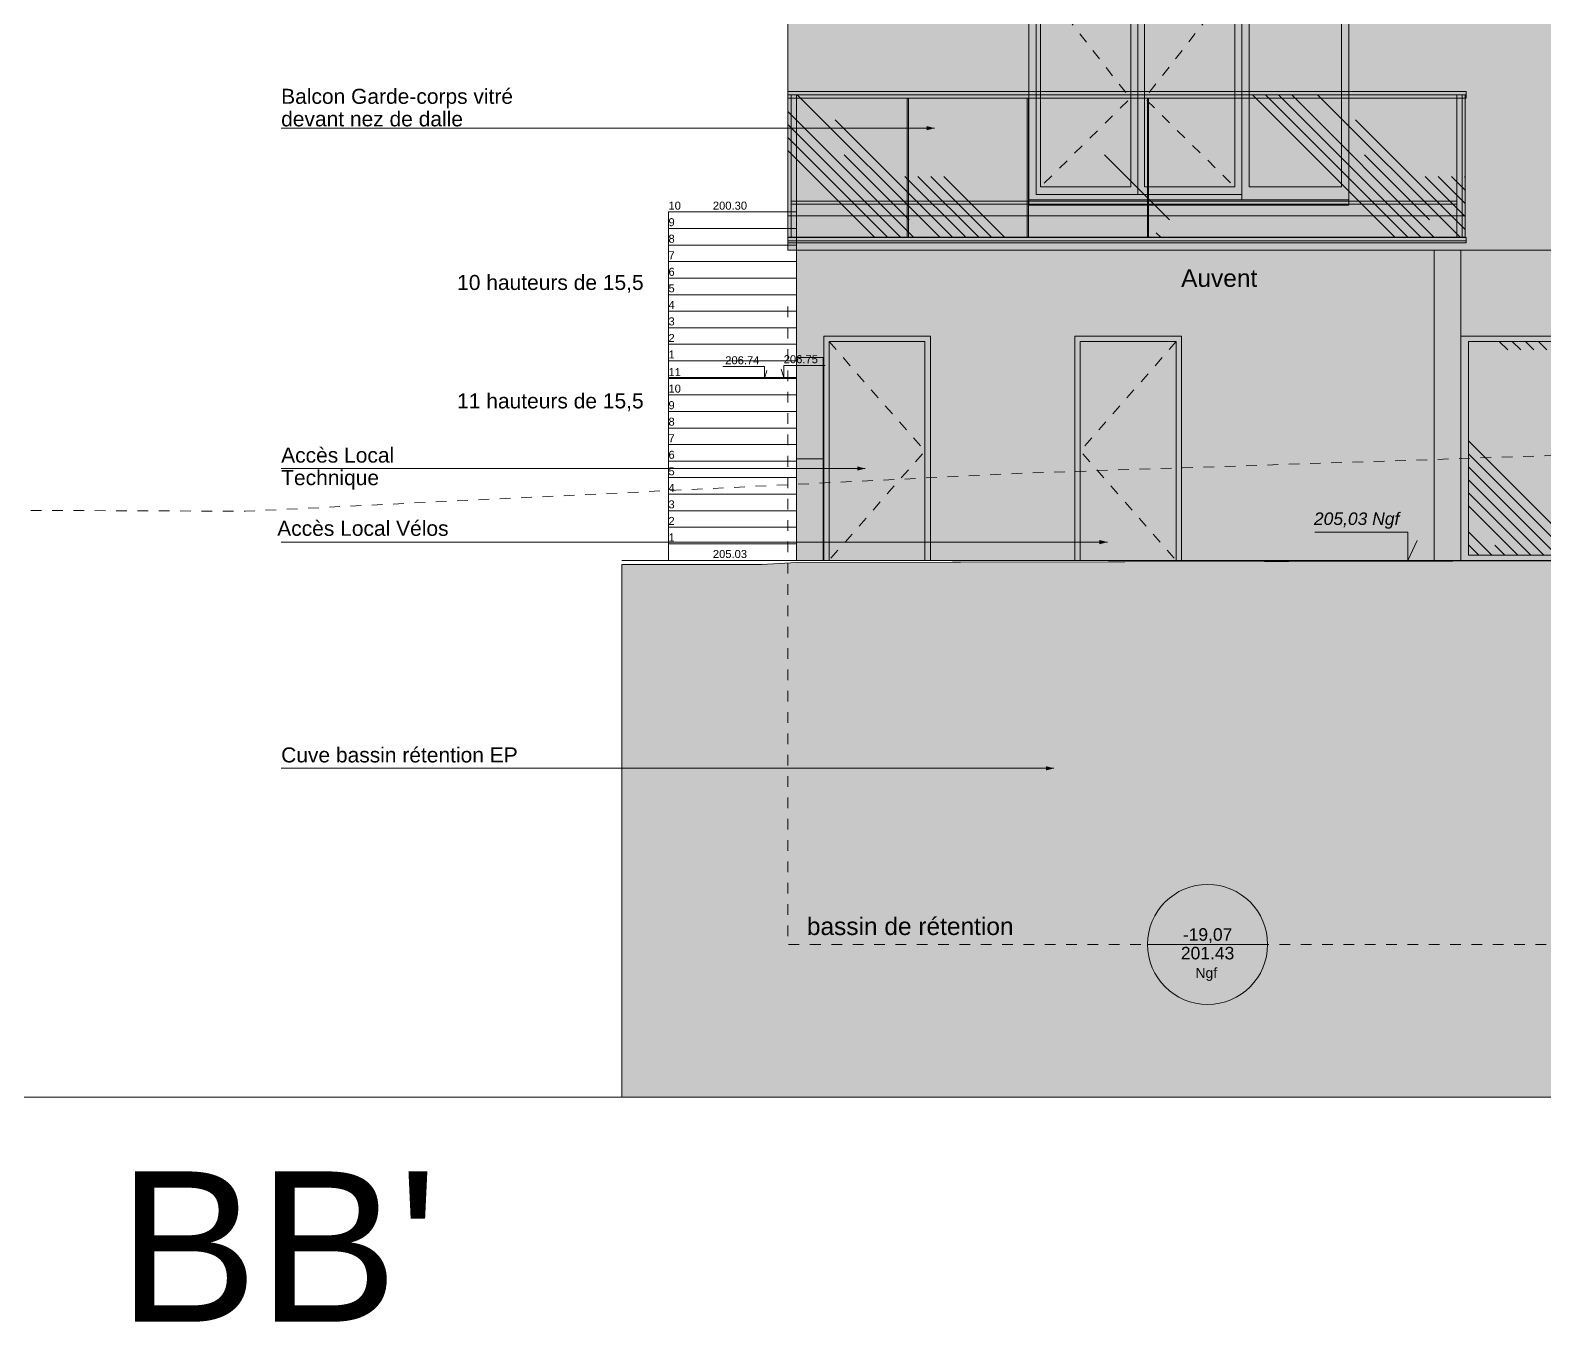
# Model space of a CAD drawing. Header units: metres. Extents: x 1838950 to 1842843, y 5171318 to 5174224.
# Drawn here: x 1840924.51 to 1840938.7, y 5171505.67 to 5171517.78 of the extents above; entities that cross this region are included whole.
import ezdxf

# ---------------------------------------------------------------- set-up
doc = ezdxf.new("R2010")
doc.units = ezdxf.units.M
doc.header["$LTSCALE"] = 0.0254
for name, pattern in [('ISO-03', [1.5, 0.6, -0.9]), ('Style de ligne -1', [0.83328, 0.41656, -0.41672]), ('Style de ligne -2', [1.3888500000000001, 0.97214, -0.4167100000000001]), ('VW-01', [0.41656, 0.20828, -0.20828])]:
    doc.linetypes.add(name, pattern=pattern)
doc.layers.get('0').update_dxf_attribs({"lineweight": 18})
for name, color, linetype, lineweight in [('00 CHAZAL INVISIBLE ARCHI', 7, 'Continuous', 5), ('B BATI-sol', 7, 'Continuous', 13), ('B GÈnÈral_Hatch', 7, 'Continuous', 5), ('B Général', 7, 'Continuous', 5), ('C ANNOTATIONS-cotation', 7, 'Continuous', 5), ('C ANNOTATIONS-niveaux', 7, 'Continuous', 5), ('C ANNOTATIONS-prestations', 7, 'Continuous', 5), ('C ANNOTATIONS-texte', 7, 'Continuous', 5)]:
    doc.layers.add(name, color=color, linetype=linetype, lineweight=lineweight)
doc.styles.add('Arial', font='arial.ttf')
doc.styles.add('Arial (italic)', font='')
doc.styles.get('Arial (italic)').set_extended_font_data('Arial', italic=True)
pattern_1 = [(-135, (0, 0), (2.4384, 0), [3.448418350490555, -3.448418350490555]), (-135, (0, 0.12192), (2.4384, 0), [4.176793274481169, -2.72004342649994]), (-135, (0, 0.6095999999999999), (2.4384, 0), [3.448418350490555, -3.448418350490555]), (-135, (0, 0.73152), (2.4384, 0), [3.051505398349092, -3.845331302632017]), (-135, (0, 0.4876799999999999), (2.4384, 0), [0.8621045876226386, -0.8621045876226386]), (-135, (0, 0.85344), (2.4384, 0), [2.298945566993703, -4.597891133987406]), (-135, (0, 0.9753599999999999), (2.4384, 0), [2.298945566993703, -4.597891133987406]), (-135, (0, 1.09728), (2.4384, 0), [2.298945566993703, -4.597891133987406]), (-135, (0, 1.2192), (2.4384, 0), [2.298945566993703, -4.597891133987406]), (-135, (0, 0.36576), (2.4384, 0), [4.597891133987406, -2.298945566993703]), (-135, (0, 0.24384), (2.4384, 0), [5.003172247992726, -1.893664452988383])]

# ---------------------------------------------------------------- blocks, each defined once
blk = doc.blocks.new('Groupe-3-1-5')
at = {"layer": 'B Général', "color": 7, "linetype": 'Continuous', "lineweight": 5, "flags": 128}
blk.add_lwpolyline([(169.5100160154982, 22.96899999990812), (169.5856023735454, 22.94649268211718), (169.4747675973382, 22.94649268211718), (169.4747675973382, 22.55699999990977)], dxfattribs=at)
at = {"layer": 'C ANNOTATIONS-cotation', "color": 7, "linetype": 'Continuous', "lineweight": 5, "flags": 128}
for points in [[(169.5856023735454, 22.04649268211718), (169.5856023735454, 23.24649268211718), (169.7406023735454, 23.24649268211718), (169.7406023735454, 22.04649268211718)], [(169.7406023735454, 22.04649268211718), (169.7406023735454, 23.24649268211718), (169.8956023735454, 23.24649268211718), (169.8956023735454, 22.04649268211718)], [(169.8956023735454, 22.04649268211718), (169.8956023735454, 23.24649268211718), (170.0506023735454, 23.24649268211718), (170.0506023735454, 22.04649268211718)], [(170.0506023735454, 22.04649268211718), (170.0506023735454, 23.24649268211718), (170.2056023735454, 23.24649268211718), (170.2056023735454, 22.04649268211718)], [(170.2056023735454, 22.04649268211718), (170.2056023735454, 23.24649268211718), (170.3606023735454, 23.24649268211718), (170.3606023735454, 22.04649268211718)], [(170.3606023735454, 22.04649268211718), (170.3606023735454, 23.24649268211718), (170.5156023735454, 23.24649268211718), (170.5156023735454, 22.04649268211718)], [(170.5156023735454, 22.04649268211718), (170.5156023735454, 23.24649268211718), (170.6706023735453, 23.24649268211718), (170.6706023735453, 22.04649268211718)], [(170.6706023735453, 22.04649268211718), (170.6706023735453, 23.24649268211718), (170.8256023735453, 23.24649268211718), (170.8256023735453, 22.04649268211718)], [(170.8256023735453, 22.04649268211718), (170.8256023735453, 23.24649268211718), (170.9806023735453, 23.24649268211718), (170.9806023735453, 22.04649268211718)], [(170.9806023735453, 22.04649268211718), (170.9806023735453, 23.24649268211718), (171.1356023735453, 23.24649268211718), (171.1356023735453, 22.04649268211718)], [(171.1356023735453, 22.04649268211718), (171.1356023735453, 23.24649268211718), (171.2906023735453, 23.24649268211718), (171.2906023735453, 22.04649268211718)]]:
    blk.add_lwpolyline(points, close=True, dxfattribs=at)
at = {"layer": 'C ANNOTATIONS-cotation', "color": 7, "char_height": 0.07502220328282837, "attachment_point": 1, "rotation": 90, "line_spacing_factor": 0.9010090477581785, "style": 'Arial'}
for s, insert in [('206.74', (169.377791070823, 22.578335984632)), ('205.03', (171.1936258470302, 22.46238676251765)), ('11', (169.4886258470302, 22.04649268211718)), ('10', (169.6436258470302, 22.04649268211718)), ('9', (169.7986258470302, 22.04649268211718)), ('8', (169.9536258470302, 22.04649268211718)), ('7', (170.1086258470302, 22.04649268211718)), ('6', (170.2636258470302, 22.04649268211718)), ('5', (170.4186258470302, 22.04649268211718)), ('4', (170.5736258470302, 22.04649268211718)), ('3', (170.7286258470302, 22.04649268211718)), ('2', (170.8836258470302, 22.04649268211718)), ('1', (171.0386258470302, 22.04649268211718))]:
    blk.add_mtext(s, dxfattribs=dict(at, insert=insert))
blk = doc.blocks.new('Groupe-4-1-5')
at = {"layer": 'B Général', "color": 7, "linetype": 'Continuous', "lineweight": 5, "flags": 128}
blk.add_lwpolyline([(169.5000160154982, 23.10417376878462), (169.5756023735453, 23.12668108657556), (169.4647675973382, 23.12668108657556), (169.4647675973382, 23.51617376878299)], dxfattribs=at)
at = {"layer": 'C ANNOTATIONS-cotation', "color": 7, "linetype": 'Continuous', "lineweight": 5, "flags": 128}
for points in [[(168.0256023735454, 22.04649268211718), (168.0256023735454, 23.24649268211718), (168.1806023735454, 23.24649268211718), (168.1806023735454, 22.04649268211718)], [(168.1806023735454, 22.04649268211718), (168.1806023735454, 23.24649268211718), (168.3356023735454, 23.24649268211718), (168.3356023735454, 22.04649268211718)], [(168.3356023735454, 22.04649268211718), (168.3356023735454, 23.24649268211718), (168.4906023735454, 23.24649268211718), (168.4906023735454, 22.04649268211718)], [(168.4906023735454, 22.04649268211718), (168.4906023735454, 23.24649268211718), (168.6456023735454, 23.24649268211718), (168.6456023735454, 22.04649268211718)], [(168.6456023735454, 22.04649268211718), (168.6456023735454, 23.24649268211718), (168.8006023735454, 23.24649268211718), (168.8006023735454, 22.04649268211718)], [(168.8006023735454, 22.04649268211718), (168.8006023735454, 23.24649268211718), (168.9556023735454, 23.24649268211718), (168.9556023735454, 22.04649268211718)], [(168.9556023735454, 22.04649268211718), (168.9556023735454, 23.24649268211718), (169.1106023735454, 23.24649268211718), (169.1106023735454, 22.04649268211718)], [(169.1106023735454, 22.04649268211718), (169.1106023735454, 23.24649268211718), (169.2656023735454, 23.24649268211718), (169.2656023735454, 22.04649268211718)], [(169.2656023735454, 22.04649268211718), (169.2656023735454, 23.24649268211718), (169.4206023735453, 23.24649268211718), (169.4206023735453, 22.04649268211718)], [(169.4206023735453, 22.04649268211718), (169.4206023735453, 23.24649268211718), (169.5756023735453, 23.24649268211718), (169.5756023735453, 22.04649268211718)]]:
    blk.add_lwpolyline(points, close=True, dxfattribs=at)
at = {"layer": 'C ANNOTATIONS-cotation', "color": 7, "char_height": 0.07502220328282837, "attachment_point": 1, "rotation": 90, "line_spacing_factor": 0.9010090477581785, "style": 'Arial'}
for s, insert in [('206.75', (169.367791070823, 23.12668108657556)), ('200.30', (167.9286258470302, 22.46238676251765)), ('10', (167.9286258470302, 22.04649268211718)), ('9', (168.0836258470302, 22.04649268211718)), ('8', (168.2386258470302, 22.04649268211718)), ('7', (168.3936258470302, 22.04649268211718)), ('6', (168.5486258470302, 22.04649268211718)), ('5', (168.7036258470302, 22.04649268211718)), ('4', (168.8586258470302, 22.04649268211718)), ('3', (169.0136258470302, 22.04649268211718)), ('2', (169.1686258470302, 22.04649268211718)), ('1', (169.3236258470302, 22.04649268211718))]:
    blk.add_mtext(s, dxfattribs=dict(at, insert=insert))
blk = doc.blocks.new('PF3V+VR_220.300-4')
at = {"layer": 'B GÈnÈral_Hatch', "linetype": 'Continuous', "lineweight": 0, "true_color": 0xffffff}
blk.add_hatch(color=7, dxfattribs=at).paths.add_polyline_path([(-0.9999999999999781, 1.180013721636438), (2.000000000000022, 1.180013721636438), (2.000000000000022, -0.9699862783635618), (-0.9999999999999781, -0.9699862783635618), (-0.9999999999999781, 1.180013721636438)])
at = {"layer": 'B Général', "linetype": 'Continuous', "lineweight": 0, "true_color": 0xbbbbbb}
for points in [[(-0.8899999999999781, 1.060013721636438), (-0.04499999999997829, 1.060013721636438), (-0.04499999999997829, -0.8499862783635618), (-0.8899999999999781, -0.8499862783635618)], [(0.08500000000002182, 1.060013721636438), (0.9300000000000147, 1.060013721636438), (0.9300000000000147, -0.8499862783635618), (0.08500000000002182, -0.8499862783635618)], [(1.065000000000022, 1.060013721636438), (1.930000000000022, 1.060013721636438), (1.930000000000022, -0.8499862783635618), (1.065000000000022, -0.8499862783635618)]]:
    blk.add_hatch(color=9, dxfattribs=at).paths.add_polyline_path(points)
at = {"layer": 'B Général', "linetype": 'Continuous', "lineweight": 0, "true_color": 0xeeeeee}
blk.add_hatch(color=7, dxfattribs=at).paths.add_polyline_path([(-0.9999999999999781, -0.9699862783635618), (2.000000000000022, -0.9699862783635618), (2.000000000000022, -1.019986278363562), (-0.9999999999999781, -1.019986278363562)])
at = {"layer": 'B Général', "color": 7, "linetype": 'Continuous', "lineweight": 5}
blk.add_line((0.9950000000000221, 1.180013721636438), (0.9950000000000219, -0.9699862783635618), dxfattribs=at)
at = {"layer": 'B Général', "color": 7, "linetype": 'Continuous', "lineweight": 5, "flags": 128}
for points in [[(-0.9999999999999781, 1.180013721636438), (2.000000000000022, 1.180013721636438), (2.000000000000022, -0.9699862783635618), (-0.9999999999999781, -0.9699862783635618)], [(-0.9299999999999854, 1.130013721636438), (0.02000000000002172, 1.130013721636438), (0.02000000000002172, -0.9199862783635617), (-0.9299999999999854, -0.9199862783635617)], [(-0.9299999999999782, 1.130013721636438), (0.9950000000000221, 1.130013721636438), (0.9950000000000221, -0.9199862783635617), (-0.9299999999999782, -0.9199862783635617)], [(-0.8899999999999781, 1.060013721636438), (-0.04499999999997829, 1.060013721636438), (-0.04499999999997829, -0.8499862783635618), (-0.8899999999999781, -0.8499862783635618)], [(0.02000000000002172, 1.130013721636438), (0.9950000000000222, 1.130013721636438), (0.9950000000000222, -0.9199862783635617), (0.02000000000002172, -0.9199862783635617)], [(0.08500000000002182, 1.060013721636438), (0.9300000000000147, 1.060013721636438), (0.9300000000000147, -0.8499862783635618), (0.08500000000002182, -0.8499862783635618)], [(1.065000000000022, 1.060013721636438), (1.930000000000022, 1.060013721636438), (1.930000000000022, -0.8499862783635618), (1.065000000000022, -0.8499862783635618)], [(-0.9999999999999781, -0.9699862783635618), (2.000000000000022, -0.9699862783635618), (2.000000000000022, -1.019986278363562), (-0.9999999999999781, -1.019986278363562)]]:
    blk.add_lwpolyline(points, close=True, dxfattribs=at)
at = {"layer": 'C ANNOTATIONS-prestations', "color": 7, "linetype": 'Style de ligne -1', "lineweight": 5, "flags": 128}
blk.add_lwpolyline([(-0.9999999999999781, 1.350013721636438), (2.000000000000022, 1.350013721636438), (2.000000000000022, 1.180013721636438), (-0.9999999999999781, 1.180013721636438)], close=True, dxfattribs=at)
at = {"layer": 'C ANNOTATIONS-prestations', "linetype": 'Style de ligne -1', "lineweight": 5, "flags": 128}
for points in [[(-0.8899999999999781, 1.060013721636438), (-0.04999999999998544, -0.01998627836356172), (-0.8899999999999781, -0.8499862783635618)], [(0.9300000000000147, 1.060013721636438), (0.08500000000002182, -0.01998627836356172), (0.9300000000000147, -0.8499862783635618)]]:
    blk.add_lwpolyline(points, dxfattribs=at)
at = {"layer": 'C ANNOTATIONS-prestations', "insert": (1.50000000100537, 1.324909403554293), "char_height": 0.0703333155776515, "width": 0.1764750162760416, "attachment_point": 2, "rotation": 2.294516489173387e-06, "line_spacing_factor": 0.9010090477581787, "style": 'Arial'}
blk.add_mtext('VR', dxfattribs=at)
blk = doc.blocks.new('Groupe-401-1-4')
at = {"layer": 'B Général', "linetype": 'Continuous', "lineweight": 0, "true_color": 0xeeeeee}
for points in [[(169.1905830620597, 25.85504054895745), (169.1906023738277, 26.85504055390512), (171.2906023734361, 26.85499999919239), (171.2905830616681, 25.85499999424472)], [(171.2905363993554, 24.50104056193414), (171.2905557111234, 23.50104055698647), (169.190555711515, 23.50100000227374), (169.1905363997469, 24.50100000722141)]]:
    blk.add_hatch(color=7, dxfattribs=at).paths.add_polyline_path(points)
at = {"layer": 'B Général', "color": 7, "linetype": 'Continuous', "lineweight": 13, "flags": 128}
for points in [[(169.1905830620597, 25.85504054895745), (169.1906023738277, 26.85504055390512), (171.2906023734361, 26.85499999919239), (171.2905830616681, 25.85499999424472)], [(169.2405840360157, 25.90547335709138), (169.240601408204, 26.80503823650233), (171.2906014078217, 26.804998647378), (171.2905840356335, 25.90543376796704)], [(171.2905363993554, 24.50104056193414), (171.2905557111234, 23.50104055698647), (169.190555711515, 23.50100000227374), (169.1905363997469, 24.50100000722141)], [(171.2905373733208, 24.45060678821181), (171.290554745509, 23.55104190880087), (169.2405547458912, 23.55100231967652), (169.240537373703, 24.45056719908748)]]:
    blk.add_lwpolyline(points, close=True, dxfattribs=at)
at = {"layer": 'B Général', "color": 7, "linetype": 'Style de ligne -2', "lineweight": 13, "flags": 128}
for points in [[(169.2405927221099, 26.80497837002162), (170.2656053373645, 25.90543376796704), (171.2905840356335, 26.80501892473438)], [(169.2405460597971, 23.55106218615724), (170.2655586750518, 24.45060678821181), (171.2905373733208, 23.55102163144448)]]:
    blk.add_lwpolyline(points, dxfattribs=at)
blk = doc.blocks.new('Groupe-402-1-4')
at = {"layer": 'B GÈnÈral_Hatch', "linetype": 'Continuous', "lineweight": 0, "true_color": 0xeeeeee}
h = blk.add_hatch(color=7, dxfattribs=at)
h.paths.add_polyline_path([(169.19060237, 32.3939296), (169.19054598, 29.47394098), (171.29054598, 29.47390042), (171.29060237, 32.39388904)])
h.paths.add_polyline_path([(169.24056568, 30.49392585), (171.24056568, 30.49388722), (171.24054733, 29.54386973), (169.24054733, 29.54390836)])
h.paths.add_polyline_path([(169.2406014, 32.34392728), (171.2406014, 32.34388866), (171.24056761, 30.59386973), (169.24056761, 30.59390836)])
at = {"layer": 'B Général', "linetype": 'Continuous', "lineweight": 5}
h = blk.add_hatch(dxfattribs=at)
h.set_pattern_fill('H_VERRE', style=0, pattern_type=2)
h.set_pattern_definition(pattern_1)
h.paths.add_polyline_path([(171.2405676119482, 32.34392728687971), (171.2405835444047, 31.51891444578366), (169.2405835447777, 31.51887582224772), (169.2405676123211, 32.34388866334378)])
h = blk.add_hatch(dxfattribs=at)
h.set_pattern_fill('H_VERRE', style=0, pattern_type=2)
h.set_pattern_definition(pattern_1)
h.paths.add_polyline_path([(169.2405676123211, 30.59390836173467), (169.2405835447777, 31.41892120283072), (171.2405835444047, 31.41888257929478), (171.2405676119482, 30.59386973819873)])
h = blk.add_hatch(dxfattribs=at)
h.set_pattern_fill('H_VERRE', style=0, pattern_type=2)
h.set_pattern_definition(pattern_1)
h.paths.add_polyline_path([(169.2405473349647, 29.54390836193048), (169.240565681482, 30.49392585018122), (171.2405656811091, 30.49388722664526), (171.2405473345918, 29.54386973839451)])
at = {"layer": 'B Général', "color": 7, "linetype": 'Continuous', "lineweight": 5}
for p, q in [((169.2405845103008, 31.5189178241347), (171.2405867524258, 31.5189178241347)), ((169.2405845103008, 31.4689178241347), (171.2906023735161, 31.4689178241347)), ((169.2405845103008, 31.4189178241347), (171.2405825038369, 31.4189178241347)), ((169.190566647061, 30.54392585018123), (171.2905835446973, 30.54392585018123))]:
    blk.add_line(p, q, dxfattribs=at)
at = {"layer": 'B Général', "color": 7, "linetype": 'Continuous', "lineweight": 13, "flags": 128}
for points in [[(171.2906023735127, 32.39388904922479), (169.1906023739043, 32.39392960393752), (169.1905459837616, 29.47394098226563), (171.29054598337, 29.4739004275529)], [(171.2406014079076, 32.3438886629988), (171.2405676119482, 30.59386973819873), (169.2405676123211, 30.59390836173468), (169.2406014082805, 32.34392728653474)], [(169.2405473349647, 29.54390836193046), (169.240565681482, 30.49392585018123), (171.2405656811092, 30.49388722664528), (171.2405473345918, 29.54386973839451)]]:
    blk.add_lwpolyline(points, close=True, dxfattribs=at)
at = {"layer": 'B Général', "color": 7, "linetype": 'Continuous', "lineweight": 5, "flags": 128}
for points in [[(171.2405676119482, 32.34392728687971), (171.2405835444047, 31.51891444578366), (169.2405835447777, 31.51887582224772), (169.2405676123211, 32.34388866334378)], [(169.2405676123211, 30.59390836173467), (169.2405835447777, 31.41892120283072), (171.2405835444047, 31.41888257929478), (171.2405676119482, 30.59386973819873)], [(169.2405473349647, 29.54390836193048), (169.240565681482, 30.49392585018122), (171.2405656811091, 30.49388722664526), (171.2405473345918, 29.54386973839451)]]:
    blk.add_lwpolyline(points, close=True, dxfattribs=at)
at = {"layer": 'B Général', "color": 7, "linetype": 'Style de ligne -2', "lineweight": 13, "flags": 128}
for points in [[(169.2405927221864, 32.34386852794315), (170.265605337441, 31.5189178241347), (171.2406014079076, 32.3438886629988)], [(169.2405927221864, 30.59396712032624), (170.265605337441, 31.4189178241347), (171.2405676119482, 30.59386973819873)]]:
    blk.add_lwpolyline(points, dxfattribs=at)
blk = doc.blocks.new('Groupe-403-1-4')
at = {"layer": 'C ANNOTATIONS-niveaux', "color": 7, "linetype": 'Continuous', "lineweight": 18, "flags": 128}
blk.add_lwpolyline([(171.1056024462735, 29.06205404279649), (171.290602373541, 28.97500007393857), (171.0256048483904, 28.97499999416072), (171.0256050284033, 28.10532688973262)], dxfattribs=at)
at = {"layer": 'C ANNOTATIONS-niveaux', "color": 7, "insert": (170.8419137967745, 28.09548038408628), "char_height": 0.1172221926294192, "attachment_point": 1, "rotation": 90.00001724896485, "line_spacing_factor": 0.9010090477581785, "style": 'Arial (italic)'}
blk.add_mtext('205,03 Ngf', dxfattribs=at)
blk = doc.blocks.new('Groupe-548-1-4')
at = {"layer": 'C ANNOTATIONS-niveaux', "color": 7, "linetype": 'Continuous', "lineweight": 5}
blk.add_line((174.8906023736254, 26.53658091375884), (174.8906023735131, 27.66158091375884), dxfattribs=at)
blk.add_circle((174.8906023735692, 27.09908091375884), 0.5624999999999709, dxfattribs=at)
at = {"layer": 'B Général', "color": 7, "char_height": 0.1172221926294192, "attachment_point": 2, "rotation": 90.00000000571922, "line_spacing_factor": 0.9010090477581785, "style": 'Arial'}
for s, insert in [('-19,07', (174.7387678703338, 27.09908091374368)), ('201.43', (174.9133928703338, 27.09908091376111))]:
    blk.add_mtext(s, dxfattribs=dict(at, insert=insert))
at = {"layer": 'C ANNOTATIONS-niveaux', "color": 7, "insert": (175.1104178265367, 27.08678816424501), "char_height": 0.09377775410353535, "attachment_point": 2, "rotation": 90.00000000571922, "line_spacing_factor": 0.9010090477581785, "style": 'Arial'}
blk.add_mtext('Ngf', dxfattribs=at)
blk = doc.blocks.new('Groupe-985-1-4')
at = {"layer": 'B GÈnÈral_Hatch', "linetype": 'Continuous', "lineweight": 0, "true_color": 0xffffff}
blk.add_hatch(color=7, dxfattribs=at).paths.add_polyline_path([(166.9276058053125, 29.51441787319482), (168.2652869236766, 29.51441787319482), (168.2652869236766, 23.1649093607493), (166.9276058053125, 23.1649093607493), (166.9276058053125, 29.51441787319482)])
at = {"layer": 'B Général', "linetype": 'Continuous', "lineweight": 5}
h = blk.add_hatch(dxfattribs=at)
h.set_pattern_fill('H_VERRE', style=0, pattern_type=2)
h.set_pattern_definition(pattern_1)
h.paths.add_polyline_path([(166.9276058053125, 29.51441787319481), (168.2652869236766, 29.51441787319481), (168.2652869236766, 23.16490936074929), (166.9276058053125, 23.16490936074929)])
at = {"layer": 'B Général', "color": 7, "linetype": 'Continuous', "lineweight": 13, "flags": 128}
blk.add_lwpolyline([(166.9276058053125, 29.51441787319481), (168.2652869236766, 29.51441787319481), (168.2652869236766, 23.16490936074929), (166.9276058053125, 23.16490936074929)], close=True, dxfattribs=at)
blk.add_lwpolyline([(166.9276058053125, 29.51441787319481), (168.2652869236766, 29.51441787319481), (168.2652869236766, 23.16490936074929), (166.9276058053125, 23.16490936074929)], close=True, dxfattribs=at)
blk = doc.blocks.new('Groupe-986-1-4')
at = {"layer": 'B Général', "linetype": 'Continuous', "lineweight": 0, "true_color": 0x848484}
for points in [[(166.8976058053125, 29.52392638564034), (166.9276058053125, 29.52392638564034), (166.9276058053125, 23.16490936074929), (166.8976058053125, 23.16490936074929)], [(168.2652869236766, 23.16490936074929), (168.2652869236766, 29.52392638564034), (168.2952868162463, 29.52392638564034), (168.2952868162463, 23.16490936074929)], [(168.2952868162463, 23.16490936074929), (168.2952868162463, 29.52392638564034), (168.3152868162463, 29.52392638564034), (168.3152868162463, 23.16490936074929)], [(166.9276058053125, 29.43441787319481), (166.9276058053125, 29.48441787319481), (168.2652869236766, 29.48441787319481), (168.2652869236766, 29.43441787319481)], [(167.9235959798337, 23.19490936074929), (167.9235959798337, 29.43441787319481), (167.9535959798337, 29.43441787319481), (167.9535959798337, 23.19490936074929)], [(166.9576058053125, 26.53440936074929), (166.9576058053125, 26.54540936074929), (168.2652869236766, 26.54540936074929), (168.2652869236766, 26.53440936074929)], [(166.9576058053125, 25.40940936074929), (166.9576058053125, 25.42040936074929), (168.2652869236766, 25.42040936074929), (168.2652869236766, 25.40940936074929)], [(166.9576058053125, 24.28440936074929), (166.9576058053125, 24.29540936074929), (168.2652869236766, 24.29540936074929), (168.2652869236766, 24.28440936074929)], [(166.9276058053125, 23.19490936074929), (166.9276058053125, 23.24490936074929), (168.2652869236766, 23.24490936074929), (168.2652869236766, 23.19490936074929)]]:
    blk.add_hatch(color=252, dxfattribs=at).paths.add_polyline_path(points)
at = {"layer": 'B Général', "linetype": 'Continuous', "lineweight": 0, "true_color": 0xaaaaaa}
blk.add_hatch(color=253, dxfattribs=at).paths.add_polyline_path([(166.9276058053125, 29.52392638564034), (166.9576058053125, 29.52392638564034), (166.9576058053125, 23.16490936074929), (166.9276058053125, 23.16490936074929)])
at = {"layer": 'B Général', "linetype": 'Continuous', "lineweight": 0, "true_color": 0xeeeeee}
blk.add_hatch(color=7, dxfattribs=at).paths.add_polyline_path([(168.0606058053125, 23.16490936074929), (168.0606058053125, 29.51441787319481), (168.2606058053125, 29.51441787319481), (168.2606058053125, 23.16490936074929)])
at = {"layer": 'B Général', "color": 7, "linetype": 'Continuous', "lineweight": 5, "flags": 128}
for points in [[(166.8976058053125, 29.52392638564034), (166.9276058053125, 29.52392638564034), (166.9276058053125, 23.16490936074929), (166.8976058053125, 23.16490936074929)], [(166.9276058053125, 29.52392638564034), (166.9576058053125, 29.52392638564034), (166.9576058053125, 23.16490936074929), (166.9276058053125, 23.16490936074929)], [(168.2652869236766, 23.16490936074929), (168.2652869236766, 29.52392638564034), (168.2952868162463, 29.52392638564034), (168.2952868162463, 23.16490936074929)], [(168.2952868162463, 23.16490936074929), (168.2952868162463, 29.52392638564034), (168.3152868162463, 29.52392638564034), (168.3152868162463, 23.16490936074929)], [(166.9276058053125, 29.43441787319481), (166.9276058053125, 29.48441787319481), (168.2652869236766, 29.48441787319481), (168.2652869236766, 29.43441787319481)], [(167.9235959798337, 23.19490936074929), (167.9235959798337, 29.43441787319481), (167.9535959798337, 29.43441787319481), (167.9535959798337, 23.19490936074929)], [(168.0606058053125, 23.16490936074929), (168.0606058053125, 29.51441787319481), (168.2606058053125, 29.51441787319481), (168.2606058053125, 23.16490936074929)], [(166.9576058053125, 26.53440936074929), (166.9576058053125, 26.54540936074929), (168.2652869236766, 26.54540936074929), (168.2652869236766, 26.53440936074929)], [(166.9576058053125, 25.40940936074929), (166.9576058053125, 25.42040936074929), (168.2652869236766, 25.42040936074929), (168.2652869236766, 25.40940936074929)], [(166.9576058053125, 24.28440936074929), (166.9576058053125, 24.29540936074929), (168.2652869236766, 24.29540936074929), (168.2652869236766, 24.28440936074929)], [(166.9276058053125, 23.19490936074929), (166.9276058053125, 23.24490936074929), (168.2652869236766, 23.24490936074929), (168.2652869236766, 23.19490936074929)]]:
    blk.add_lwpolyline(points, close=True, dxfattribs=at)
at = {"layer": 'B Général', "color": 7}
blk.add_blockref('Groupe-985-1-4', (0, 0), dxfattribs=at)
blk = doc.blocks.new('Groupe-987-1-4')
at = {"layer": 'B Général', "color": 7, "linetype": 'Continuous', "lineweight": 5}
for p, q in [((171.12, 18.41662515286975), (171.12, 26.16)), ((173.24, 18.41662515287389), (173.24, 25.6587293032881)), ((167.24, 18.41662515287389), (167.24, 24.54)), ((170.4299999999565, 18.41662515286975), (170.4299999999565, 23.89))]:
    blk.add_line(p, q, dxfattribs=at)
for points in [[(171.099894652148, 26.0849658203125), (171.12, 26.16), (171.140105347852, 26.0849658203125)], [(173.219894652148, 25.5836951236006), (173.24, 25.6587293032881), (173.260105347852, 25.5836951236006)], [(167.219894652148, 24.4649658203125), (167.24, 24.54), (167.260105347852, 24.4649658203125)], [(170.4098946521045, 23.8149658203125), (170.4299999999565, 23.89), (170.4501053478085, 23.8149658203125)]]:
    blk.add_solid(points, dxfattribs=at)
at = {"layer": 'B Général', "color": 7, "char_height": 0.140666631155303, "width": 2.560577200611238, "attachment_point": 1, "rotation": 90, "line_spacing_factor": 0.9010090477581787, "style": 'Arial'}
for s, insert in [('Balcon Garde-corps vitré\\Pdevant nez de dalle', (166.8711085961174, 18.41662515287389)), ('Cuve bassin rétention EP', (173.0440334432394, 18.41662515287389))]:
    blk.add_mtext(s, dxfattribs=dict(at, insert=insert))
at = {"layer": 'C ANNOTATIONS-texte', "char_height": 0.140666631155303, "attachment_point": 1, "rotation": 89.99999999886609, "line_spacing_factor": 0.9010090477581787, "style": 'Arial'}
for s, insert, width in [('Accès Local Vélos', (170.9202085961174, 18.379999999999), 2.200000000012272), ('Accès Local Technique', (170.2340334432, 18.4166251528729), 1.875677315848214)]:
    blk.add_mtext(s, dxfattribs=dict(at, insert=insert, width=width))
blk = doc.blocks.new('Groupe-2040-1')
at = {"color": 7, "rotation": 270}
blk.add_blockref('Groupe-987-1-4', (1840908.445005865, 5171684.098028518), dxfattribs=at)

msp = doc.modelspace()

# ---------------------------------------------------------------- hatches: boundary and pattern name
at = {"layer": 'B GÈnÈral_Hatch', "linetype": 'Continuous', "lineweight": 0, "true_color": 0xffffff}
for points in [[(1840937.668922911, 5171515.714432595), (1840937.918922911, 5171515.714432595), (1840937.918922911, 5171512.807426144), (1840937.668922911, 5171512.807426144), (1840937.668922911, 5171515.714432595)], [(1840931.689915227, 5171513.757426145), (1840931.939915227, 5171513.757426145), (1840931.939915227, 5171512.807426144), (1840931.689915227, 5171512.807426144), (1840931.689915227, 5171513.757426145)], [(1840930.05299576, 5171507.777426146), (1840962.698895041, 5171507.777426146), (1840962.699239648, 5171510.122202627), (1840957.538894912, 5171510.117426146), (1840957.538894912, 5171509.607426141), (1840940.917911937, 5171509.60742614), (1840940.917911937, 5171512.607426145), (1840940.918894914, 5171512.607426145), (1840940.918894914, 5171512.707426145), (1840940.458931616, 5171512.707426145), (1840940.458931616, 5171512.807426144), (1840931.690083805, 5171512.787426146), (1840931.367270234, 5171512.767426145), (1840930.05299576, 5171512.767426145), (1840930.05299576, 5171507.777426146)]]:
    msp.add_hatch(color=7, dxfattribs=at).paths.add_polyline_path(points)
at = {"layer": 'B Général', "linetype": 'Continuous', "lineweight": 0, "true_color": 0xeeeeee}
msp.add_hatch(color=7, dxfattribs=at).paths.add_polyline_path([(1840943.827928996, 5171516.107426145), (1840943.827928996, 5171528.590838645), (1840933.169915225, 5171528.590838645), (1840930.369134248, 5171528.590838645), (1840930.369915224, 5171526.918521759), (1840933.170009468, 5171526.918521759), (1840933.169915225, 5171518.579543791), (1840931.609915226, 5171518.579543791), (1840931.609915226, 5171515.714432595), (1840931.689915227, 5171515.714432595), (1840931.689915227, 5171512.807426144), (1840940.838894914, 5171512.807426144), (1840940.838894914, 5171516.107426145)])
at = {"layer": 'B Général', "linetype": 'Continuous', "lineweight": 5, "true_color": 0x994c00}
h = msp.add_hatch(dxfattribs=at)
h.set_pattern_fill('H_VEGETAL 3', color=34, style=0, pattern_type=2)
h.set_pattern_definition([(44.99999999999999, (0, 0), (0.2321277777777778, -0.01975555555555553), [0.4400325499323886, -0.06286179284748404]), (45, (-0.03580694444444445, -0.06790972222222222), (-0.03547100376742662, -0.2855567740103512), [0.1885853785424522, -0.3143089642374203]), (45.00000000000001, (0.03143089642374203, -0.03143089642374203), (0.02536632579847987, -0.2253913257984798), [0.40349174572, -0.45500133028]), (44.99999999999999, (0.01605138888888889, -0.0777875), (0.264003655364387, 0.01257412241339084), [0.3897431156544013, -0.1131512271254712]), (45.00000000000001, (0.06286179284748405, -0.06286179284748407), (0.1257235856949681, -0.1257235856949681), [0.1178344608, -0.02945861519999999]), (45, (0.07857724105935505, -0.0785772410593551), (0.1257235856949681, -0.1257235856949682), [0.09864343999999999, -0.16094456]), (45, (0.09429268927122608, -0.0942926892712261), (0.1257235856949681, -0.1257235856949682), []), (45.00000000000001, (0.001852083333333346, -0.2173111111111111), (0.1257235856949682, -0.1257235856949682), [0.6677511917999998, -0.5463418842]), (135, (0.06420555555555554, -0.03210277777777777), (0.2469444444444444, 0.04198055555555558), [0.440034553, -0.06286207899999992]), (135, (0.1185333333333333, -0.1210027777777778), (-0.2963333333333333, 0.009877777777777763), [0.188586237, -0.314310395]), (135, (0.007408333333333332, -0.04691944444444444), (-0.06667499999999998, -0.2173111111111112), [0.4034934170399998, -0.4550032149599998]), (135, (0.05926666666666666, -0.1407583333333333), (0.249413888888889, 0.03704166666666668), [0.3897448898, -0.1131517422]), (135, (0.0839611111111111, -0.200025), (0.1679222222222223, 0.1185333333333334), [0.1178373056, -0.02945932639999998]), (135, (0.03704166666666667, -0.1827388888888889), (-0.1580444444444444, -0.1284111111111111), [0.09864343999999999, -0.16094456]), (135, (0.01728611111111111, -0.1950861111111112), (0.1802694444444444, 0.1061861111111111), []), (135, (0.04444999999999999, -0.2617611111111112), (0.1432277777777777, 0.1456972222222222), [0.6677531476, -0.5463434843999997])])
h.paths.add_polyline_path([(1840930.05299576, 5171507.777426146), (1840962.698895041, 5171507.777426146), (1840962.699239648, 5171510.122202627), (1840957.538894912, 5171510.117426146), (1840957.538894912, 5171509.607426141), (1840940.917911937, 5171509.60742614), (1840940.917911937, 5171512.607426145), (1840940.918894914, 5171512.607426145), (1840940.918894914, 5171512.707426145), (1840940.458931616, 5171512.707426145), (1840940.458931616, 5171512.807426144), (1840931.690083805, 5171512.787426146), (1840931.367270234, 5171512.767426145), (1840930.05299576, 5171512.767426145)])

# ---------------------------------------------------------------- linework, layer by layer
at = {"color": 7, "linetype": 'ISO-03', "lineweight": 5}
for p in [(1840931.610429698, 5171515.185426146), (1840940.917911937, 5171509.207426146)]:
    msp.add_line(p, (1840931.610429698, 5171509.207426146), dxfattribs=at)
at = {"layer": 'B BATI-sol', "lineweight": 13, "flags": 128}
msp.add_lwpolyline([(1840940.458931617, 5171512.711599117), (1840940.458931617, 5171512.807426145), (1840930.052995759, 5171512.807426145), (1840930.052995759, 5171512.80600676), (1840930.052995759, 5171512.80600676)], dxfattribs=at)
at = {"layer": 'B Général', "color": 7, "linetype": 'Continuous', "lineweight": 18}
msp.add_line((1840940.838894914, 5171515.714432595), (1840931.689915227, 5171515.714432595), dxfattribs=at)
at = {"layer": 'B Général', "color": 1, "linetype": 'Continuous', "lineweight": 5, "true_color": 0xff0000}
msp.add_line((1840907.945005865, 5171507.777426146), (1840973.345005865, 5171507.777426146), dxfattribs=at)
at = {"layer": 'B Général', "color": 7, "linetype": 'Continuous', "lineweight": 5, "flags": 128}
for points in [[(1840943.827928996, 5171516.107426145), (1840943.827928996, 5171528.590838645), (1840933.169915225, 5171528.590838645), (1840930.369134248, 5171528.590838645), (1840930.369915224, 5171526.918521759), (1840933.170009468, 5171526.918521759), (1840933.169915225, 5171518.579543791), (1840931.609915226, 5171518.579543791), (1840931.609915226, 5171515.714432595), (1840931.689915227, 5171515.714432595), (1840931.689915227, 5171512.807426144), (1840940.838894914, 5171512.807426144), (1840940.838894914, 5171516.107426145)], [(1840937.668922911, 5171515.714432595), (1840937.918922911, 5171515.714432595), (1840937.918922911, 5171512.807426144), (1840937.668922911, 5171512.807426144)], [(1840931.689915227, 5171514.707426145), (1840931.939915227, 5171514.707426145), (1840931.939915227, 5171513.757426145), (1840931.689915227, 5171513.757426145)], [(1840931.689915227, 5171513.757426145), (1840931.939915227, 5171513.757426145), (1840931.939915227, 5171512.807426144), (1840931.689915227, 5171512.807426144)], [(1840930.05299576, 5171507.777426146), (1840962.698895041, 5171507.777426146), (1840962.699239648, 5171510.122202627), (1840957.538894912, 5171510.117426146), (1840957.538894912, 5171509.607426141), (1840940.917911937, 5171509.60742614), (1840940.917911937, 5171512.607426145), (1840940.918894914, 5171512.607426145), (1840940.918894914, 5171512.707426145), (1840940.458931616, 5171512.707426145), (1840940.458931616, 5171512.807426144), (1840931.690083805, 5171512.787426146), (1840931.367270234, 5171512.767426145), (1840930.05299576, 5171512.767426145)]]:
    msp.add_lwpolyline(points, close=True, dxfattribs=at)
at = {"layer": 'B Général', "color": 8, "linetype": 'VW-01', "lineweight": 18, "true_color": 0x808080, "flags": 128}
msp.add_lwpolyline([(1840910.735005865, 5171512.717426145), (1840914.028566095, 5171512.717426145), (1840921.817711185, 5171513.287426145), (1840926.5239712, 5171513.267426144), (1840933.885005859, 5171513.627426145), (1840941.125005859, 5171513.867426145), (1840944.645143944, 5171513.517426145), (1840948.200819311, 5171513.457426146), (1840954.898177828, 5171513.867426146), (1840962.08992873, 5171514.007426145), (1840963.679510659, 5171514.217426145), (1840966.182270749, 5171514.167426146)], dxfattribs=at)
at = {"layer": 'B Général', "color": 7, "linetype": 'Continuous', "lineweight": 18, "flags": 128}
msp.add_lwpolyline([(1840940.918894914, 5171512.807426145), (1840931.690083805, 5171512.787426146), (1840931.367270234, 5171512.767426145), (1840930.05299576, 5171512.767426145)], dxfattribs=at)
at = {"layer": 'B Général', "color": 7, "linetype": 'Continuous', "lineweight": 5, "flags": 128}
msp.add_lwpolyline([(1840988.252851301, 5171507.772702246), (1840985.959354589, 5171509.074352987), (1840983.975668522, 5171507.777426145), (1840894.475668522, 5171507.777426149), (1840892.182171812, 5171509.079076889), (1840890.198485744, 5171507.782150047)], dxfattribs=at)

# ---------------------------------------------------------------- block references
at = {"layer": '00 CHAZAL INVISIBLE ARCHI', "color": 7}
msp.add_blockref('Groupe-2040-1', (0, 0), dxfattribs=at)
at = {"layer": 'B Général', "color": 7}
msp.add_blockref('PF3V+VR_220.300-4', (1840934.868869911, 5171517.157412463), dxfattribs=at)
at = {"layer": 'B Général', "color": 7, "rotation": 270}
for name in ['Groupe-986-1-4', 'Groupe-4-1-5', 'Groupe-401-1-4', 'Groupe-402-1-4', 'Groupe-3-1-5', 'Groupe-548-1-4']:
    msp.add_blockref(name, (1840908.445005865, 5171684.098028518), dxfattribs=at)
at = {"layer": 'C ANNOTATIONS-niveaux', "color": 7, "rotation": 270}
msp.add_blockref('Groupe-403-1-4', (1840908.445005865, 5171684.098028518), dxfattribs=at)

# ---------------------------------------------------------------- texts
at = {"layer": 'B Général', "color": 7, "insert": (1840926.830214964, 5171507.080240643), "char_height": 1.40900045770202, "attachment_point": 2, "line_spacing_factor": 0.9616042737301902, "style": 'Arial'}
msp.add_mtext("BB'", dxfattribs=at)
at = {"layer": 'C ANNOTATIONS-cotation', "color": 7, "char_height": 0.1641110696811869, "attachment_point": 1, "rotation": 1.7248964838677152e-05, "line_spacing_factor": 0.9010090477581785, "style": 'Arial'}
for s, insert in [('Auvent', (1840935.296039065, 5171515.534735087)), ('bassin de rétention ', (1840931.78863618, 5171509.459735087))]:
    msp.add_mtext(s, dxfattribs=dict(at, insert=insert))
at = {"layer": 'C ANNOTATIONS-prestations', "char_height": 0.140666631155303, "attachment_point": 1, "line_spacing_factor": 0.9010090477581787, "style": 'Arial'}
for s, insert in [('10 hauteurs de 15,5', (1840928.510946685, 5171515.482217548)), ('11 hauteurs de 15,5', (1840928.510946685, 5171514.372217548))]:
    msp.add_mtext(s, dxfattribs=dict(at, insert=insert))

doc.saveas('drawing.dxf')
